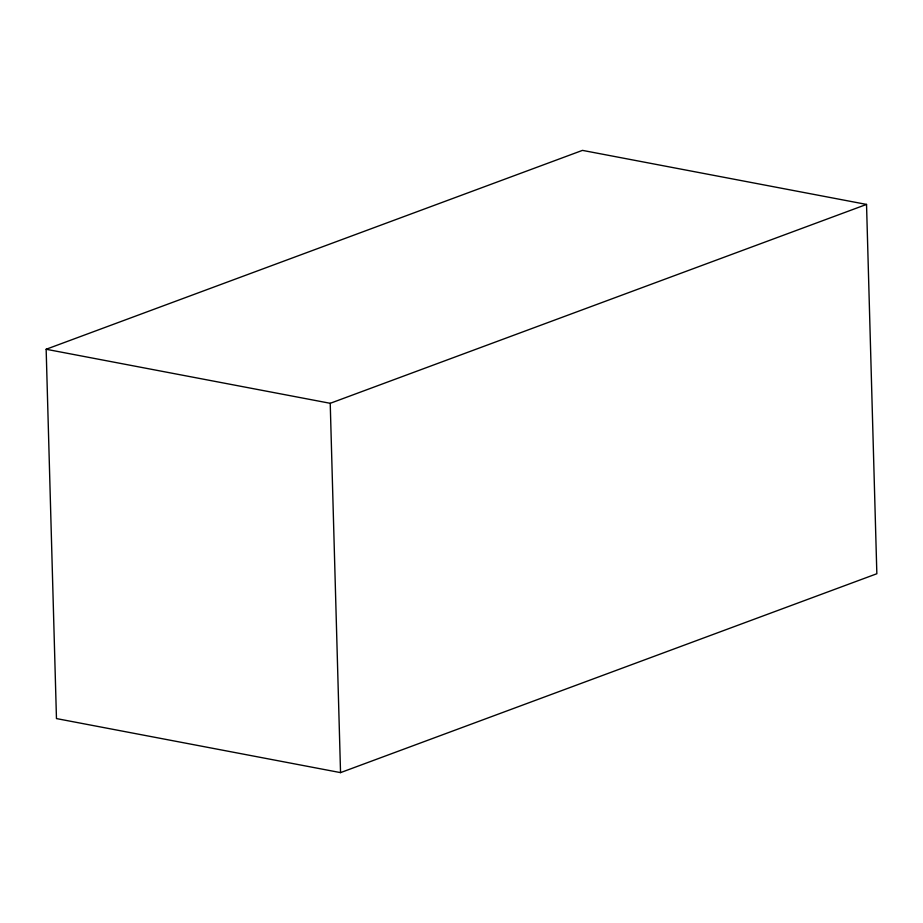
<?xml version="1.0" encoding="UTF-8"?>
<svg xmlns="http://www.w3.org/2000/svg" width="923" height="923" viewBox="0 0 923 923"><rect width="100%" height="100%" fill="white"/><g stroke="black" fill="none" stroke-linecap="round" stroke-linejoin="round"><path stroke-width="1.38" d="M46.15 349.263L582.459 150.38L866.535 204.421L876.85 573.737L340.541 772.62L56.465 718.579L46.15 349.263L330.226 403.305L866.535 204.421M330.226 403.305L340.541 772.62"/></g></svg>
